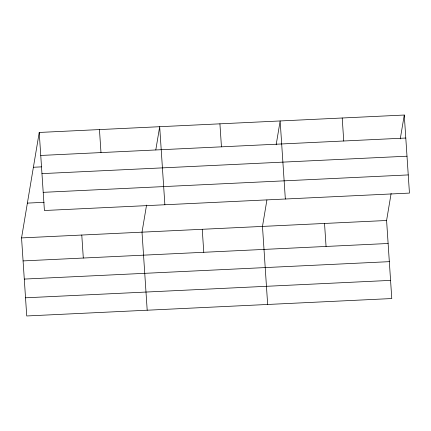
<?xml version="1.0" encoding="UTF-8"?>
<svg xmlns="http://www.w3.org/2000/svg" width="431" height="431" viewBox="0 0 431 431"><rect width="100%" height="100%" fill="white"/><g stroke="black" fill="none" stroke-linecap="round" stroke-linejoin="round"><path stroke-width="0.65" d="M391.127 193.422L386.591 220.494L391.774 298.548L26.733 315.966L21.55 237.912L39.226 132.452L404.267 115.034L409.45 193.088L44.409 210.506L39.226 132.452M146.551 205.097L142.014 232.164L147.197 310.218M155.801 149.907L159.685 126.703L164.874 204.757M266.908 199.989L262.479 226.415L267.662 304.469M276.158 144.8L280.15 120.955L285.338 199.009M400.27 138.879L404.267 115.034M40.751 155.456L405.792 138.033M33.392 167.255L41.424 166.872M41.958 173.623L406.999 156.205M43.202 192.339L408.243 174.921M27.385 203.109L44.113 202.311M21.55 237.912L386.591 220.494M23.08 260.911L388.121 243.493M24.287 279.078L389.328 261.66M25.526 297.799L390.567 280.382M342.209 117.997L343.739 140.996M324.532 223.452L326.062 246.457M219.918 123.832L221.448 146.831M202.247 229.287L203.771 252.291M99.459 129.58L100.983 152.579M81.782 235.035L83.307 258.04"/></g></svg>
